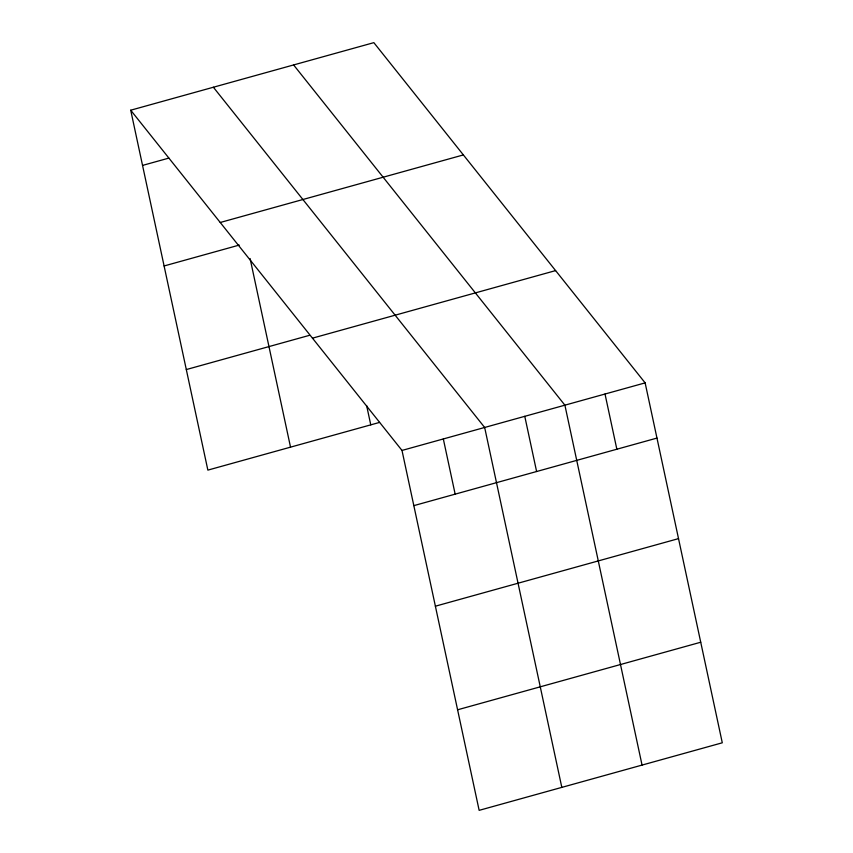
<?xml version="1.0" encoding="UTF-8"?>
<svg xmlns="http://www.w3.org/2000/svg" width="853" height="853" viewBox="0 0 853 853"><rect width="100%" height="100%" fill="white"/><g stroke="black" fill="none" stroke-linecap="round" stroke-linejoin="round"><path stroke-width="1.28" d="M130.712 110.208L373.849 42.65L645.135 382.88L722.288 742.792L479.151 810.35L401.998 450.437L130.712 110.208L207.865 470.12L379.542 422.416M142.547 165.407L168.851 158.104M220.234 222.484L463.371 154.926M164.096 265.965L239.256 245.078M186.306 369.562L309.095 335.442M312.475 338.161L555.612 270.604M401.998 450.437L645.135 382.88M413.833 505.637L656.97 438.079M435.382 606.195L678.519 538.627M457.592 709.792L700.729 642.234M293.613 64.945L564.899 405.175L642.053 765.088M213.378 87.241L484.664 427.47L561.818 787.383M605.012 394.022L616.847 449.222M524.776 416.317L536.612 471.517M443.325 438.954L455.161 494.154M366.619 405.516L370.767 424.858M250.1 258.534L290.532 447.153"/></g></svg>
